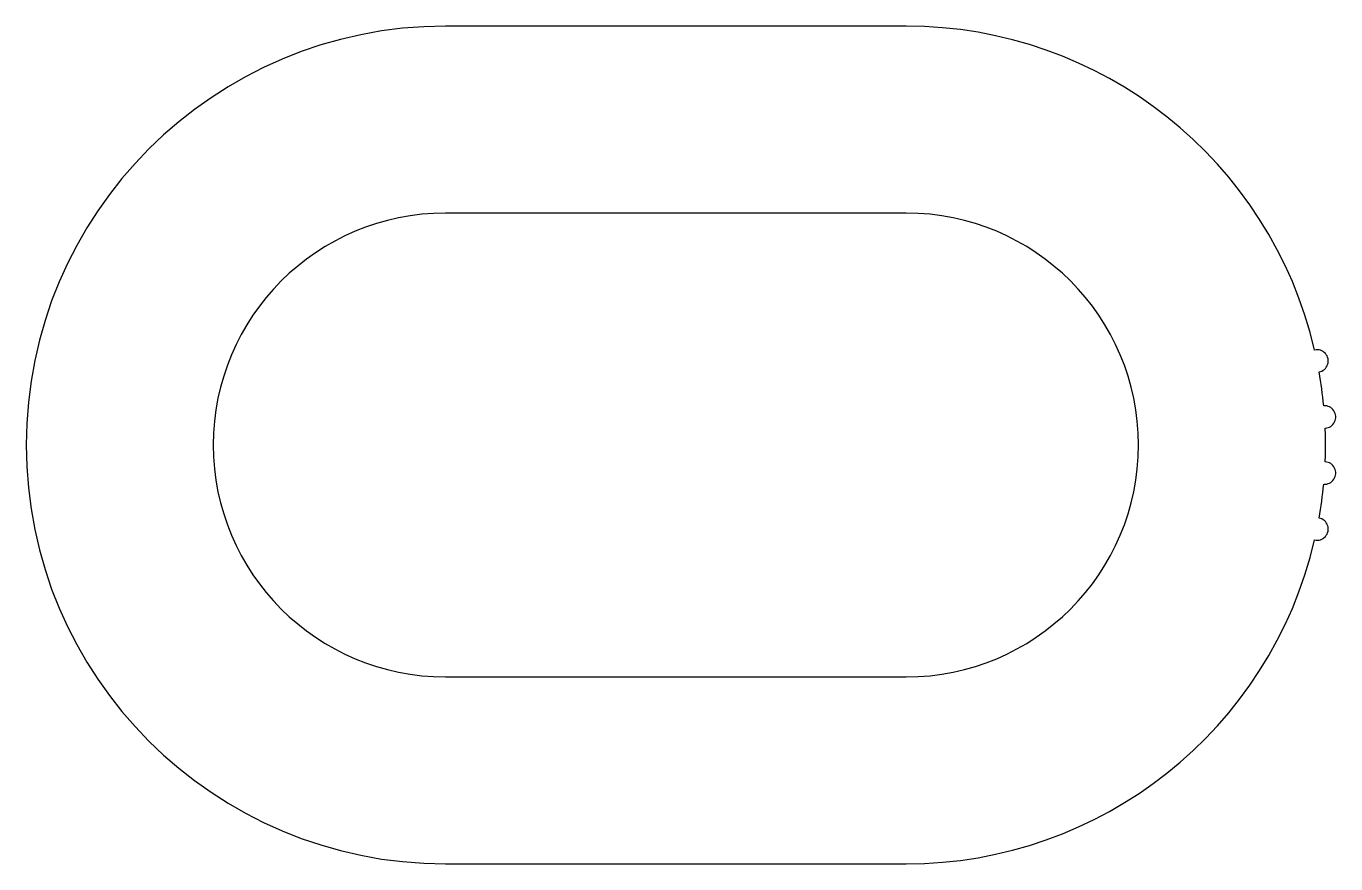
# Model space of a CAD drawing. Header units: inches. Extents: x -28.3 to 30, y -0.2 to 37.2.
import ezdxf

# ---------------------------------------------------------------- set-up
doc = ezdxf.new("R2010")
doc.units = ezdxf.units.IN
doc.header["$MEASUREMENT"] = 0

msp = doc.modelspace()

# ---------------------------------------------------------------- linework, layer by layer
at = {"color": 7}
for p, q in [((10.894, 37.209), (-9.656, 37.209)), ((10.894, 28.869), (-9.656, 28.869)), ((-28.346, 18.519), (-28.346, 18.519)), ((29.584, 18.519), (29.584, 18.519)), ((-9.656, 8.169), (10.894, 8.169)), ((-9.656, -0.171), (10.894, -0.171))]:
    msp.add_line(p, q, dxfattribs=at)
for centre, radius, start, end in [((-9.656, 18.519), 18.69, 90, 180), ((10.894, 18.519), 18.69, 13.10735, 90), ((-9.656, 18.519), 10.35, 90, 180), ((10.894, 18.519), 10.35, 360, 90), ((29.204, 22.269), 0.5, 280.80809, 102.34093), ((10.894, 18.519), 18.69, 5.36768, 10.04167), ((29.542, 19.769), 0.5, 273.06842, 94.60126), ((10.894, 18.519), 18.69, 360, 2.30201), ((-9.656, 18.519), 18.69, 180, 270), ((-9.656, 18.519), 10.35, 180, 270), ((10.894, 18.519), 10.35, 270, 0), ((10.894, 18.519), 18.69, 357.69799, 0), ((29.542, 17.269), 0.5, 265.39874, 86.93158), ((10.894, 18.519), 18.69, 349.95833, 354.63232), ((29.204, 14.769), 0.5, 257.65907, 79.19191), ((10.894, 18.519), 18.69, 270, 346.89265)]:
    msp.add_arc(centre, radius, start, end, dxfattribs=at)

doc.saveas('drawing.dxf')
